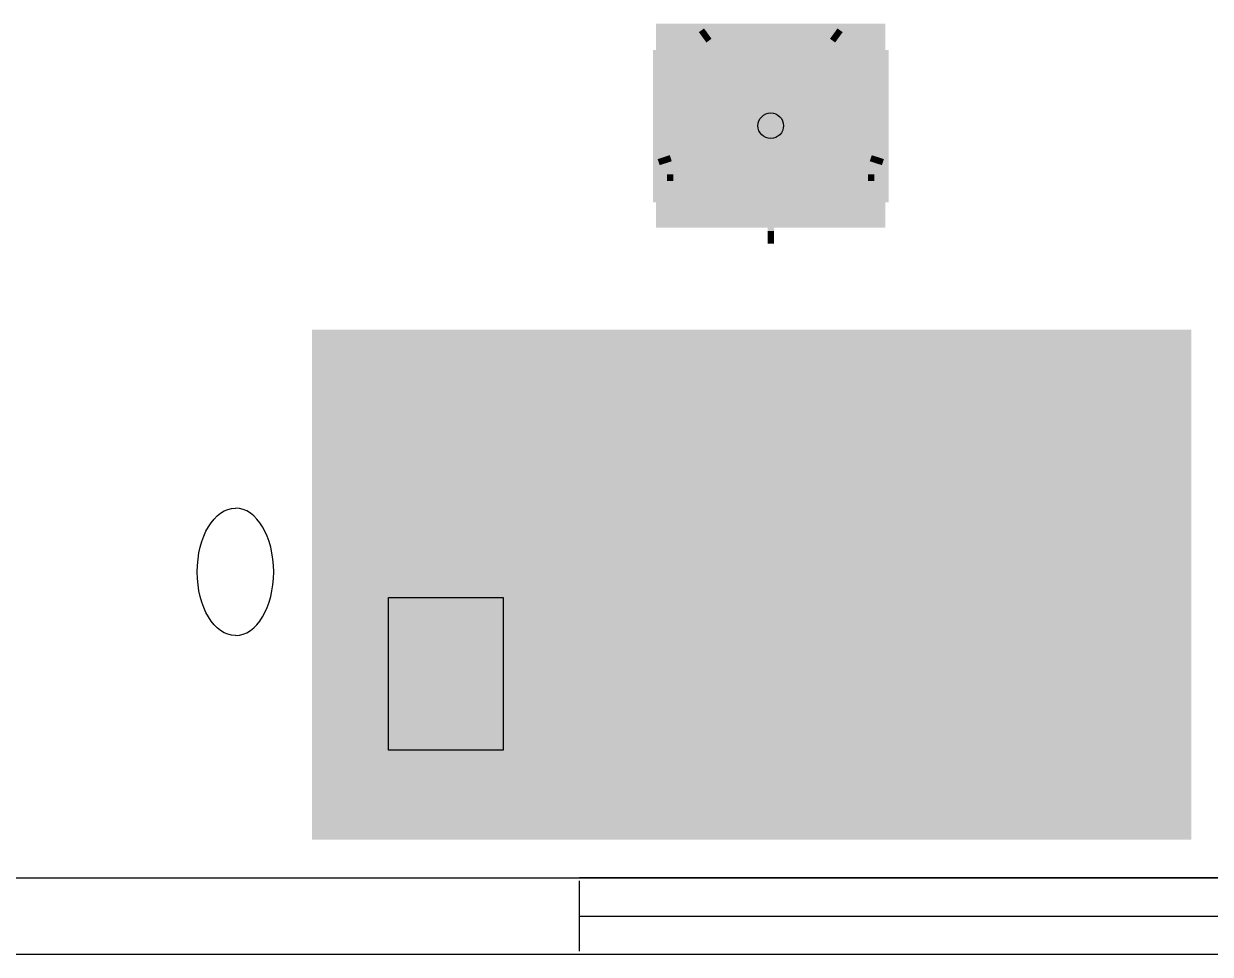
# Model space of a CAD drawing. Extents: x 72 to 672, y 48 to 484.
# Drawn here: x 220.4 to 313.5, y 48 to 121 of the extents above; entities that cross this region are included whole.
import ezdxf

# ---------------------------------------------------------------- set-up
doc = ezdxf.new("R2010")
doc.units = 0
doc.header["$MEASUREMENT"] = 0
doc.layers.get('0').update_dxf_attribs({"linetype": 'CONTINUOUS'})
for name, color, linetype in [('WALL', 3, 'CONTINUOUS'), ('WHITE', 7, 'CONTINUOUS'), ('WINDOW', 7, 'CONTINUOUS'), ('YELLOW', 2, 'CONTINUOUS')]:
    doc.layers.add(name, color=color, linetype=linetype)

# ---------------------------------------------------------------- blocks, each defined once
blk = doc.blocks.new('WINDOW', base_point=(636, 372))
at = {"layer": 'WALL'}
for p, q in [((636, 360), (636, 372)), ((642, 372), (642, 360))]:
    blk.add_line(p, q, dxfattribs=at)
at = {"layer": 'WINDOW'}
for p, q in [((641.75, 372), (636.25, 372)), ((639, 372), (639, 360)), ((641.75, 360), (636.25, 360))]:
    blk.add_line(p, q, dxfattribs=at)
blk = doc.blocks.new('XDESK', base_point=(291, 294))
for points in [[(291, 294, 29), (360, 294, 29), (291, 334, 29), (360, 334, 29)], [(310, 298), (295, 298), (310, 330), (295, 330)], [(356, 298), (341, 298), (356, 330), (341, 330)]]:
    blk.add_solid(points)
blk = doc.blocks.new('SCHAIR', base_point=(300, 300))
blk.add_circle((309, 308, 2), 1.002)
for points in [[(300, 300, 17), (318, 300, 17), (300, 316, 17), (318, 316, 17)], [(301, 300, 19.25), (317, 300, 19.25), (301, 302, 19.25), (317, 302, 19.25)]]:
    blk.add_solid(points)
for points in [[(309.25, 317.251), (308.75, 317.251), (309.25, 316.251), (308.75, 316.251)], [(308.75, 308.97, 2), (309.25, 308.97, 2), (308.75, 317.25, 2), (309.25, 317.25, 2)], [(300.279, 311.096), (300.124, 310.621), (301.23, 310.787), (301.075, 310.312)], [(308, 308.062, 2), (308.155, 308.538, 2), (300.125, 310.621, 2), (300.28, 311.096, 2)], [(309.845, 308.538, 2), (310, 308.062, 2), (317.72, 311.096, 2), (317.875, 310.621, 2)], [(317.875, 310.621), (317.721, 311.097), (316.924, 310.312), (316.77, 310.788)], [(308.632, 307.068, 2), (308.228, 307.362, 2), (303.765, 300.37, 2), (303.361, 300.664, 2)], [(309.772, 307.362, 2), (309.368, 307.068, 2), (314.639, 300.664, 2), (314.235, 300.37, 2)], [(303.36, 300.662), (303.765, 300.369), (303.948, 301.471), (304.353, 301.178)], [(314.236, 300.369), (314.64, 300.663), (313.648, 301.178), (314.052, 301.472)]]:
    blk.add_trace(points)
blk = doc.blocks.new('XCHAIR')
for points in [[(1.364, 11.826, 19), (0.864, 11.826, 19), (1.364, 12.326, 19), (0.864, 12.326, 19)], [(16.636, 11.826, 19), (17.136, 11.826, 19), (16.636, 12.326, 19), (17.136, 12.326, 19)]]:
    blk.add_solid(points)
for points in [[(-0.25, 2.062, 26), (2.25, 2.062, 26), (-0.25, 14, 26), (2.25, 14, 26)], [(15.75, 2.062, 26), (18.25, 2.062, 26), (15.75, 14, 26), (18.25, 14, 26)]]:
    blk.add_trace(points)
blk.add_blockref('SCHAIR', (0, 0))
blk = doc.blocks.new('SEMICIRCLE')
blk.add_arc((0, 0.5), 0.5, 270, 90)
blk = doc.blocks.new('TRASHCAN', base_point=(154, 339))
at = {"yscale": 10}
for xscale in [-6, 6]:
    blk.add_blockref('SEMICIRCLE', (157, 339), dxfattribs=dict(at, xscale=xscale))
blk = doc.blocks.new('INBOX', base_point=(132, 64))
at = {"layer": 'WHITE'}
for p, q in [((132, 64, 30), (132, 76, 30)), ((132, 76, 30), (141, 76, 30)), ((141, 76, 30), (141, 64, 30)), ((141, 64, 30), (132, 64, 30))]:
    blk.add_line(p, q, dxfattribs=at)

msp = doc.modelspace()

# ---------------------------------------------------------------- linework, layer by layer
at = {"layer": 'WALL'}
for p, q in [((78, 54), (336, 54)), ((72, 48), (672, 48))]:
    msp.add_line(p, q, dxfattribs=at)

# ---------------------------------------------------------------- block references
at = {"layer": 'WHITE', "rotation": 179.9999}
msp.add_blockref('XDESK', (312, 97), dxfattribs=at)
at = {"layer": 'WHITE'}
for name, p in [('TRASHCAN', (234, 73)), ('INBOX', (249, 64))]:
    msp.add_blockref(name, p, dxfattribs=at)
at = {"layer": 'WINDOW', "xscale": -1, "yscale": 5, "rotation": 90}
msp.add_blockref('WINDOW', (264, 54, 36), dxfattribs=at)
at = {"layer": 'YELLOW', "rotation": 180}
msp.add_blockref('XCHAIR', (288, 121), dxfattribs=at)

doc.saveas('drawing.dxf')
